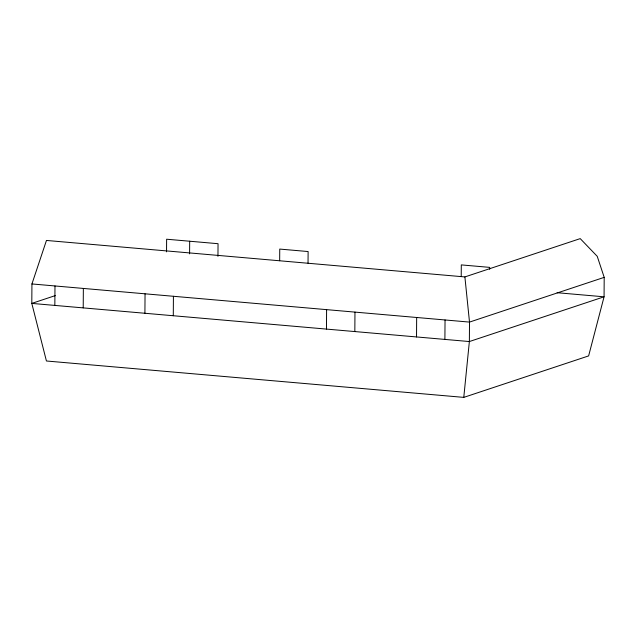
<?xml version="1.0" encoding="UTF-8"?>
<svg xmlns="http://www.w3.org/2000/svg" width="636" height="636" viewBox="0 0 636 636"><rect width="100%" height="100%" fill="white"/><g stroke="black" fill="none" stroke-linecap="round" stroke-linejoin="round"><path stroke-width="0.95" d="M31.935 283.95L31.8 303.404L46.428 360.994L463.779 397.381L588.626 355.914L604.065 296.805L604.2 277.36L597.236 256.324L580.223 238.619L464.892 276.922L46.46 240.448L31.935 283.95L469.503 322.094L604.2 277.36M54.847 305.407L54.982 285.962M83.213 307.88L83.356 288.434M144.913 313.262L145.048 293.808M166.545 251.856L166.632 239.215L218.045 243.699L217.957 256.34M173.286 315.734L173.421 296.289M189.592 253.867L189.679 241.227M279.665 260.744L279.745 249.074L308.118 251.546L308.031 263.217M326.467 329.09L326.602 309.637M354.832 331.563L354.968 312.109M416.532 336.937L416.667 317.491M444.898 339.409L445.041 319.964M461.219 276.573L461.299 264.902L489.664 267.374L489.656 269.322M463.779 397.381L469.368 341.548L469.503 322.094L464.892 276.922M55.308 295.597L31.8 303.404L469.368 341.548L604.065 296.805L557.096 292.711"/></g></svg>
